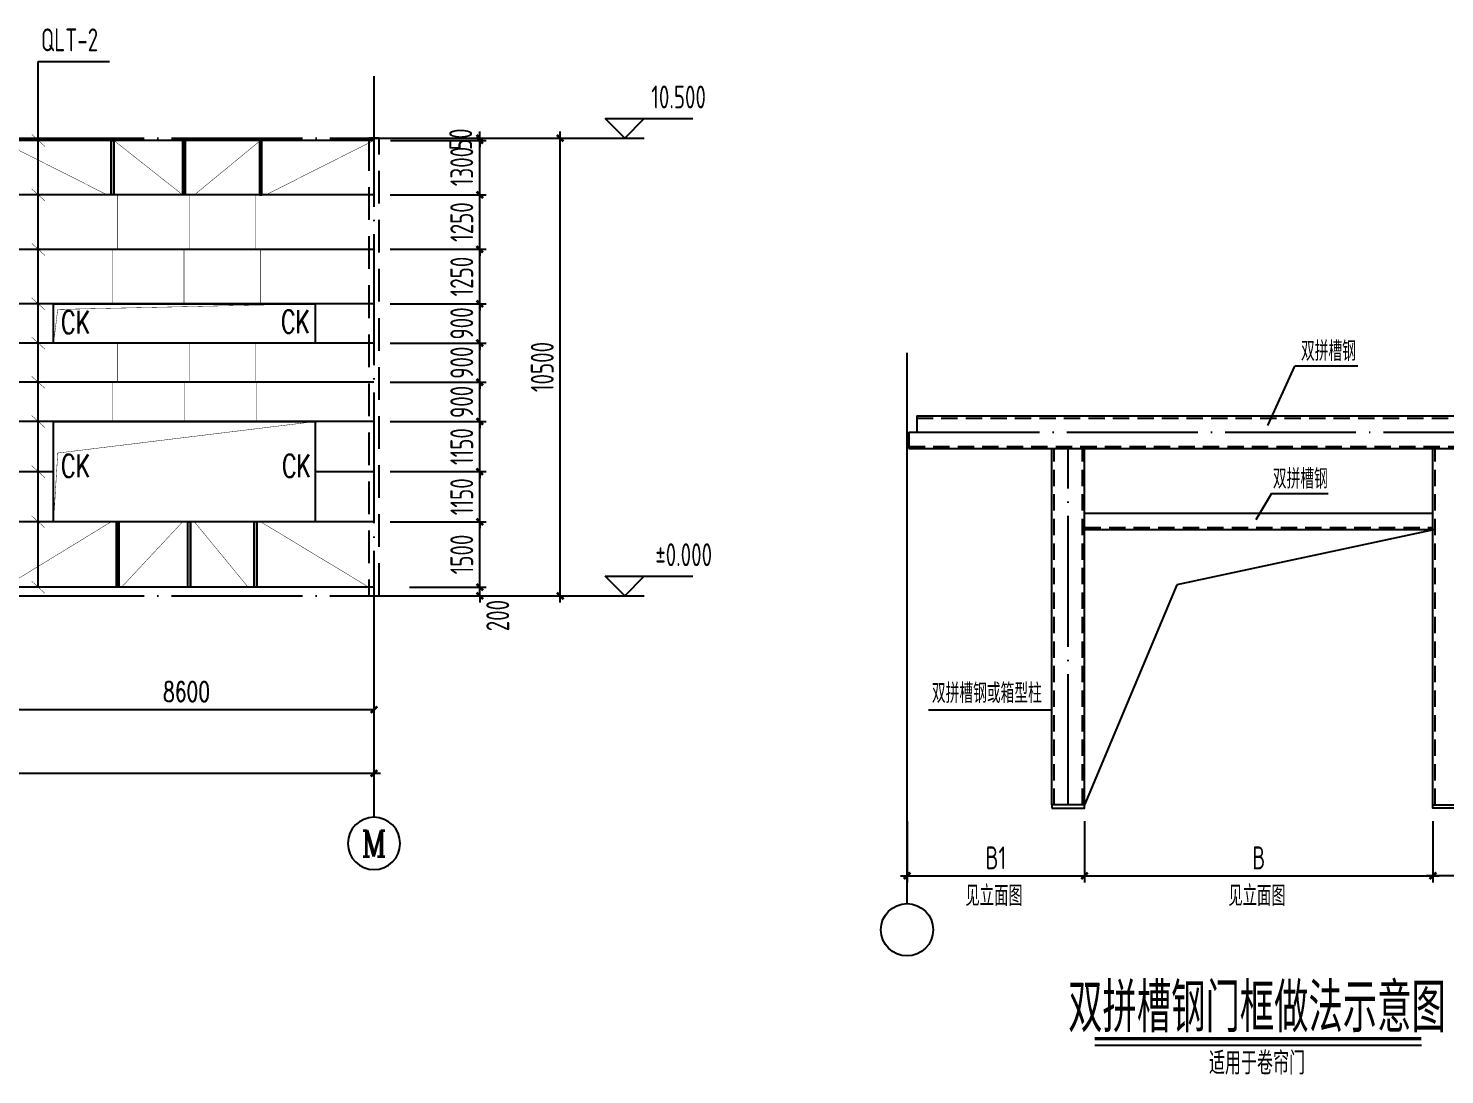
# Model space of a CAD drawing. Extents: x 899043 to 2598688, y -137197 to 211789.
# Drawn here: x 1908348 to 1940838, y 69800 to 93803 of the extents above; entities that cross this region are included whole.
import ezdxf
from ezdxf.enums import TextEntityAlignment as Align

# ---------------------------------------------------------------- set-up
doc = ezdxf.new("R2010")
doc.units = 0
doc.header["$LTSCALE"] = 1500
doc.header["$MEASUREMENT"] = 0
doc.linetypes.add('DASHED', pattern=[0.75, 0.5, -0.25])
doc.linetypes.add('DOTE', pattern=[2.42, 2, -0.2, 0.02, -0.2])
for name, color, linetype in [('ADIM', 8, 'Continuous'), ('AXIS', 3, 'Continuous'), ('AXIS_TEXT', 7, 'Continuous'), ('Boltx', 252, 'DASHED'), ('DIM', 3, 'Continuous'), ('DOTE', 1, 'Continuous'), ('NUM', 7, 'Continuous'), ('PUB_TEXT', 7, 'Continuous'), ('Steel', 4, 'Continuous'), ('STEEL_DASH', 9, 'DASHED'), ('TEXT', 7, 'Continuous'), ('THIN', 7, 'Continuous'), ('WINDOW', 4, 'Continuous')]:
    doc.layers.add(name, color=color, linetype=linetype)
doc.styles.add('_TCH_AXIS', font='COMPLEX', dxfattribs={"bigfont": 'GBCBIG'})
doc.styles.add('_TCH_DIM', font='SIMPLEX', dxfattribs={"bigfont": 'GBCBIG'})
doc.styles.add('_TCH_DIM_T3', font='SIMPLEX', dxfattribs={"width": 0.705882, "bigfont": 'GBCBIG'})
doc.styles.add('COMPLEX', font='COMPLEX')
doc.styles.add('TSSD_Axis', font='Complex.shx', dxfattribs={"width": 0.7, "bigfont": 'hztxt.shx'})
doc.styles.add('TSSD_Dimension', font='Tssdeng.shx', dxfattribs={"width": 0.7, "bigfont": 'hztxt.shx'})
doc.styles.add('TSSD_Label', font='Tssdeng.shx', dxfattribs={"width": 0.7, "bigfont": 'hztxt.shx'})
doc.styles.add('TSSD_Rein', font='Tssdeng.shx', dxfattribs={"width": 0.7, "bigfont": 'hztxt.shx'})
doc.dimstyles.new('_TCH_ARCH&&150', dxfattribs={"dimtxt": 446.25, "dimasz": 150, "dimexe": 375, "dimexo": 450, "dimgap": 189.375, "dimtad": 1, "dimdec": 0, "dimzin": 0, "dimdsep": 46, "dimtxsty": '_TCH_DIM_T3', "dimblk": 'ARCHTICK', "dimcen": 0.09, "dimclrt": 7, "dimazin": 2, "dimtfac": 1, "dimtdec": 0, "dimtix": 1, "dimtmove": 2, "dimatfit": 3, "dimfxl": 0, "dimtolj": 1, "dimtzin": 0, "dimarcsym": 0})
doc.dimstyles.new('TSSD_150_150', dxfattribs={"dimtxt": 525, "dimasz": 150, "dimexe": 150, "dimexo": 375, "dimgap": 150, "dimtad": 1, "dimdec": 0, "dimzin": 0, "dimdsep": 46, "dimtxsty": 'TSSD_Dimension', "dimblk": 'ARCHTICK', "dimblk1": 'ARCHTICK', "dimblk2": 'ARCHTICK', "dimcen": 0, "dimdle": 150, "dimclrt": 7, "dimadec": 0, "dimazin": 0, "dimtfac": 1, "dimtdec": 0, "dimtix": 1, "dimtmove": 2, "dimatfit": 3, "dimfxl": 0, "dimtolj": 1, "dimtzin": 0, "dimarcsym": 0})
doc.dimstyles.new('TSSD_20_150', dxfattribs={"dimtxt": 525, "dimasz": 150, "dimexe": 150, "dimexo": 375, "dimgap": 150, "dimtad": 1, "dimdec": 0, "dimlfac": 0.133333, "dimzin": 0, "dimdsep": 46, "dimtxsty": 'TSSD_Dimension', "dimblk": 'ARCHTICK', "dimblk1": 'ARCHTICK', "dimblk2": 'ARCHTICK', "dimcen": 0, "dimdle": 150, "dimclrt": 7, "dimadec": 0, "dimazin": 0, "dimtfac": 1, "dimtdec": 0, "dimtix": 1, "dimtmove": 2, "dimatfit": 3, "dimfxl": 0, "dimtolj": 1, "dimtzin": 0, "dimarcsym": 0})

# ---------------------------------------------------------------- blocks, each defined once
blk = doc.blocks.new('_ArchTick')
at = {"color": 0, "linetype": 'ByBlock', "const_width": 0.4}
blk.add_lwpolyline([(-0.5, -0.5), (0.5, 0.5)], dxfattribs=at)
blk = doc.blocks.new('*D393')
at = {"layer": 'AXIS', "color": 0, "lineweight": -2}
for p, q in [((1907677, 80262), (1907677, 77800)), ((1916277, 80262), (1916277, 77800)), ((1907677, 78175), (1916277, 78175))]:
    blk.add_line(p, q, dxfattribs=at)
at = {"layer": 'Defpoints', "color": 0}
for p in [(1907677, 80712), (1916277, 80712), (1916277, 78175)]:
    blk.add_point(p, dxfattribs=at)
at = {"layer": 'AXIS', "color": 0, "lineweight": -2, "xscale": 150, "yscale": 150, "zscale": 150, "rotation": 180}
blk.add_blockref('_ArchTick', (1907677, 78175), dxfattribs=at)
at = {"layer": 'AXIS', "color": 0, "lineweight": -2, "xscale": 150, "yscale": 150, "zscale": 150}
blk.add_blockref('_ArchTick', (1916277, 78175), dxfattribs=at)
at = {"layer": 'AXIS', "color": 7, "insert": (1911977, 78587), "char_height": 446.2, "attachment_point": 5, "style": '_TCH_DIM_T3'}
blk.add_mtext('\\A1;8600', dxfattribs=at)
blk = doc.blocks.new('_AXISO')
blk.add_circle((0, 0), 0.5)
at = {"layer": 'AXIS_TEXT', "style": 'COMPLEX', "width": 1.041667}
blk.add_attdef('A', text='', height=0.56, dxfattribs=at).set_placement((-0.25, -0.28), (0.25, -0.28), align=Align.FIT)
blk = doc.blocks.new('*D394')
at = {"layer": 'Defpoints', "color": 0}
for p in [(1839127, 79921), (1916277, 79921), (1839127, 76712)]:
    blk.add_point(p, dxfattribs=at)
at = {"layer": 'DIM', "color": 0, "lineweight": -2}
for p, q in [((1839127, 79546), (1839127, 76562)), ((1916277, 79546), (1916277, 76562)), ((1916427, 76712), (1838977, 76712))]:
    blk.add_line(p, q, dxfattribs=at)
at = {"layer": 'DIM', "color": 0, "lineweight": -2, "xscale": 150, "yscale": 150, "zscale": 150, "rotation": 180}
blk.add_blockref('_ArchTick', (1839127, 76712), dxfattribs=at)
at = {"layer": 'DIM', "color": 0, "lineweight": -2, "xscale": 150, "yscale": 150, "zscale": 150}
blk.add_blockref('_ArchTick', (1916277, 76712), dxfattribs=at)
at = {"layer": 'DIM', "color": 7, "insert": (1877702, 77125), "char_height": 525, "attachment_point": 5, "style": 'TSSD_Dimension'}
blk.add_mtext('\\A1;77150', dxfattribs=at)
blk = doc.blocks.new('*D408')
at = {"layer": 'Defpoints', "color": 0}
for p in [(1916927, 91283), (1920550, 91283), (1916927, 80783)]:
    blk.add_point(p, dxfattribs=at)
at = {"layer": 'DIM', "color": 0, "lineweight": -2}
for p, q in [((1920550, 80633), (1920550, 91433)), ((1917302, 91283), (1920700, 91283)), ((1917302, 80783), (1920700, 80783))]:
    blk.add_line(p, q, dxfattribs=at)
at = {"layer": 'DIM', "color": 0, "lineweight": -2, "xscale": 150, "yscale": 150, "zscale": 150}
for p, rotation in [((1920550, 91283), 90), ((1920550, 80783), 270)]:
    blk.add_blockref('_ArchTick', p, dxfattribs=dict(at, rotation=rotation))
at = {"layer": 'DIM', "color": 7, "insert": (1920137, 86033), "char_height": 525, "attachment_point": 5, "rotation": 90, "style": 'TSSD_Dimension'}
blk.add_mtext('\\A1;10500', dxfattribs=at)
blk = doc.blocks.new('*D409')
at = {"layer": 'Defpoints', "color": 0}
for p in [(1916716, 80983), (1918704, 80983), (1916716, 80783)]:
    blk.add_point(p, dxfattribs=at)
at = {"layer": 'DIM', "color": 0, "lineweight": -2}
for p, q in [((1917091, 80983), (1918854, 80983)), ((1918704, 80983), (1918704, 81133)), ((1918704, 80783), (1918704, 80983)), ((1917091, 80783), (1918854, 80783)), ((1918704, 80783), (1918704, 80633))]:
    blk.add_line(p, q, dxfattribs=at)
at = {"layer": 'DIM', "color": 0, "lineweight": -2, "xscale": 150, "yscale": 150, "zscale": 150}
for p, rotation in [((1918704, 80983), 270), ((1918704, 80783), 90)]:
    blk.add_blockref('_ArchTick', p, dxfattribs=dict(at, rotation=rotation))
at = {"layer": 'DIM', "color": 7, "insert": (1919116, 80331), "char_height": 525, "attachment_point": 5, "rotation": 90, "style": 'TSSD_Dimension'}
blk.add_mtext('\\A1;200', dxfattribs=at)
blk = doc.blocks.new('*D410')
at = {"layer": 'Defpoints', "color": 0}
for p in [(1916716, 82483), (1918704, 82483), (1916716, 80983)]:
    blk.add_point(p, dxfattribs=at)
at = {"layer": 'DIM', "color": 0, "lineweight": -2}
for p, q in [((1918704, 80833), (1918704, 82633)), ((1917091, 82483), (1918854, 82483)), ((1917091, 80983), (1918854, 80983))]:
    blk.add_line(p, q, dxfattribs=at)
at = {"layer": 'DIM', "color": 0, "lineweight": -2, "xscale": 150, "yscale": 150, "zscale": 150}
for p, rotation in [((1918704, 82483), 90), ((1918704, 80983), 270)]:
    blk.add_blockref('_ArchTick', p, dxfattribs=dict(at, rotation=rotation))
at = {"layer": 'DIM', "color": 7, "insert": (1918291, 81733), "char_height": 525, "attachment_point": 5, "rotation": 90, "style": 'TSSD_Dimension'}
blk.add_mtext('\\A1;1500', dxfattribs=at)
blk = doc.blocks.new('*D411')
at = {"layer": 'Defpoints', "color": 0}
for p in [(1916277, 83633), (1918704, 83633), (1916277, 82483)]:
    blk.add_point(p, dxfattribs=at)
at = {"layer": 'DIM', "color": 0, "lineweight": -2}
for p, q in [((1916652, 83633), (1918854, 83633)), ((1918704, 83633), (1918704, 83783)), ((1918704, 82483), (1918704, 83633)), ((1916652, 82483), (1918854, 82483)), ((1918704, 82483), (1918704, 82333))]:
    blk.add_line(p, q, dxfattribs=at)
at = {"layer": 'DIM', "color": 0, "lineweight": -2, "xscale": 150, "yscale": 150, "zscale": 150}
for p, rotation in [((1918704, 83633), 270), ((1918704, 82483), 90)]:
    blk.add_blockref('_ArchTick', p, dxfattribs=dict(at, rotation=rotation))
at = {"layer": 'DIM', "color": 7, "insert": (1918291, 83058), "char_height": 525, "attachment_point": 5, "rotation": 90, "style": 'TSSD_Dimension'}
blk.add_mtext('\\A1;1150', dxfattribs=at)
blk = doc.blocks.new('*D412')
at = {"layer": 'Defpoints', "color": 0}
for p in [(1916277, 85683), (1918704, 85683), (1916277, 84783)]:
    blk.add_point(p, dxfattribs=at)
at = {"layer": 'DIM', "color": 0, "lineweight": -2}
for p, q in [((1918704, 85683), (1918704, 85833)), ((1916652, 85683), (1918854, 85683)), ((1918704, 84783), (1918704, 85683)), ((1916652, 84783), (1918854, 84783)), ((1918704, 84783), (1918704, 84633))]:
    blk.add_line(p, q, dxfattribs=at)
at = {"layer": 'DIM', "color": 0, "lineweight": -2, "xscale": 150, "yscale": 150, "zscale": 150}
for p, rotation in [((1918704, 85683), 270), ((1918704, 84783), 90)]:
    blk.add_blockref('_ArchTick', p, dxfattribs=dict(at, rotation=rotation))
at = {"layer": 'DIM', "color": 7, "insert": (1918291, 85233), "char_height": 525, "attachment_point": 5, "rotation": 90, "style": 'TSSD_Dimension'}
blk.add_mtext('\\A1;900', dxfattribs=at)
blk = doc.blocks.new('*D413')
at = {"layer": 'Defpoints', "color": 0}
for p in [(1916277, 87483), (1918704, 87483), (1916277, 86583)]:
    blk.add_point(p, dxfattribs=at)
at = {"layer": 'DIM', "color": 0, "lineweight": -2}
for p, q in [((1916652, 87483), (1918854, 87483)), ((1918704, 87483), (1918704, 87633)), ((1918704, 86583), (1918704, 87483)), ((1916652, 86583), (1918854, 86583)), ((1918704, 86583), (1918704, 86433))]:
    blk.add_line(p, q, dxfattribs=at)
at = {"layer": 'DIM', "color": 0, "lineweight": -2, "xscale": 150, "yscale": 150, "zscale": 150}
for p, rotation in [((1918704, 87483), 270), ((1918704, 86583), 90)]:
    blk.add_blockref('_ArchTick', p, dxfattribs=dict(at, rotation=rotation))
at = {"layer": 'DIM', "color": 7, "insert": (1918291, 87033), "char_height": 525, "attachment_point": 5, "rotation": 90, "style": 'TSSD_Dimension'}
blk.add_mtext('\\A1;900', dxfattribs=at)
blk = doc.blocks.new('*D414')
at = {"layer": 'Defpoints', "color": 0}
for p in [(1916277, 88733), (1918704, 88733), (1916277, 87483)]:
    blk.add_point(p, dxfattribs=at)
at = {"layer": 'DIM', "color": 0, "lineweight": -2}
for p, q in [((1916652, 88733), (1918854, 88733)), ((1918704, 88733), (1918704, 88883)), ((1918704, 87483), (1918704, 88733)), ((1916652, 87483), (1918854, 87483)), ((1918704, 87483), (1918704, 87333))]:
    blk.add_line(p, q, dxfattribs=at)
at = {"layer": 'DIM', "color": 0, "lineweight": -2, "xscale": 150, "yscale": 150, "zscale": 150}
for p, rotation in [((1918704, 88733), 270), ((1918704, 87483), 90)]:
    blk.add_blockref('_ArchTick', p, dxfattribs=dict(at, rotation=rotation))
at = {"layer": 'DIM', "color": 7, "insert": (1918291, 88108), "char_height": 525, "attachment_point": 5, "rotation": 90, "style": 'TSSD_Dimension'}
blk.add_mtext('\\A1;1250', dxfattribs=at)
blk = doc.blocks.new('*D415')
at = {"layer": 'Defpoints', "color": 0}
for p in [(1916277, 91283), (1918704, 91283), (1916277, 89983)]:
    blk.add_point(p, dxfattribs=at)
at = {"layer": 'DIM', "color": 0, "lineweight": -2}
for p, q in [((1918704, 89833), (1918704, 91433)), ((1916652, 91283), (1918854, 91283)), ((1916652, 89983), (1918854, 89983))]:
    blk.add_line(p, q, dxfattribs=at)
at = {"layer": 'DIM', "color": 0, "lineweight": -2, "xscale": 150, "yscale": 150, "zscale": 150}
for p, rotation in [((1918704, 91283), 90), ((1918704, 89983), 270)]:
    blk.add_blockref('_ArchTick', p, dxfattribs=dict(at, rotation=rotation))
at = {"layer": 'DIM', "color": 7, "insert": (1918291, 90633), "char_height": 525, "attachment_point": 5, "rotation": 90, "style": 'TSSD_Dimension'}
blk.add_mtext('\\A1;1300', dxfattribs=at)
blk = doc.blocks.new('*D416')
at = {"layer": 'Defpoints', "color": 0}
for p in [(1916277, 89983), (1918704, 89983), (1916277, 88733)]:
    blk.add_point(p, dxfattribs=at)
at = {"layer": 'DIM', "color": 0, "lineweight": -2}
for p, q in [((1918704, 89983), (1918704, 90133)), ((1916652, 89983), (1918854, 89983)), ((1918704, 88733), (1918704, 89983)), ((1916652, 88733), (1918854, 88733)), ((1918704, 88733), (1918704, 88583))]:
    blk.add_line(p, q, dxfattribs=at)
at = {"layer": 'DIM', "color": 0, "lineweight": -2, "xscale": 150, "yscale": 150, "zscale": 150}
for p, rotation in [((1918704, 89983), 270), ((1918704, 88733), 90)]:
    blk.add_blockref('_ArchTick', p, dxfattribs=dict(at, rotation=rotation))
at = {"layer": 'DIM', "color": 7, "insert": (1918291, 89358), "char_height": 525, "attachment_point": 5, "rotation": 90, "style": 'TSSD_Dimension'}
blk.add_mtext('\\A1;1250', dxfattribs=at)
blk = doc.blocks.new('*D417')
at = {"layer": 'Defpoints', "color": 0}
for p in [(1916277, 86583), (1918704, 86583), (1916277, 85683)]:
    blk.add_point(p, dxfattribs=at)
at = {"layer": 'DIM', "color": 0, "lineweight": -2}
for p, q in [((1916652, 86583), (1918854, 86583)), ((1918704, 86583), (1918704, 86733)), ((1918704, 85683), (1918704, 86583)), ((1916652, 85683), (1918854, 85683)), ((1918704, 85683), (1918704, 85533))]:
    blk.add_line(p, q, dxfattribs=at)
at = {"layer": 'DIM', "color": 0, "lineweight": -2, "xscale": 150, "yscale": 150, "zscale": 150}
for p, rotation in [((1918704, 86583), 270), ((1918704, 85683), 90)]:
    blk.add_blockref('_ArchTick', p, dxfattribs=dict(at, rotation=rotation))
at = {"layer": 'DIM', "color": 7, "insert": (1918291, 86133), "char_height": 525, "attachment_point": 5, "rotation": 90, "style": 'TSSD_Dimension'}
blk.add_mtext('\\A1;900', dxfattribs=at)
blk = doc.blocks.new('*D418')
at = {"layer": 'Defpoints', "color": 0}
for p in [(1916277, 84783), (1918704, 84783), (1916277, 83633)]:
    blk.add_point(p, dxfattribs=at)
at = {"layer": 'DIM', "color": 0, "lineweight": -2}
for p, q in [((1918704, 84783), (1918704, 84933)), ((1916652, 84783), (1918854, 84783)), ((1918704, 83633), (1918704, 84783)), ((1916652, 83633), (1918854, 83633)), ((1918704, 83633), (1918704, 83483))]:
    blk.add_line(p, q, dxfattribs=at)
at = {"layer": 'DIM', "color": 0, "lineweight": -2, "xscale": 150, "yscale": 150, "zscale": 150}
for p, rotation in [((1918704, 84783), 270), ((1918704, 83633), 90)]:
    blk.add_blockref('_ArchTick', p, dxfattribs=dict(at, rotation=rotation))
at = {"layer": 'DIM', "color": 7, "insert": (1918291, 84208), "char_height": 525, "attachment_point": 5, "rotation": 90, "style": 'TSSD_Dimension'}
blk.add_mtext('\\A1;1150', dxfattribs=at)
blk = doc.blocks.new('*D419')
at = {"layer": 'Defpoints', "color": 0}
for p in [(1916716, 82483), (1918704, 82483), (1916716, 80983)]:
    blk.add_point(p, dxfattribs=at)
at = {"layer": 'DIM', "color": 0, "lineweight": -2}
for p, q in [((1918704, 80833), (1918704, 82633)), ((1917091, 82483), (1918854, 82483)), ((1917091, 80983), (1918854, 80983))]:
    blk.add_line(p, q, dxfattribs=at)
at = {"layer": 'DIM', "color": 0, "lineweight": -2, "xscale": 150, "yscale": 150, "zscale": 150}
for p, rotation in [((1918704, 82483), 90), ((1918704, 80983), 270)]:
    blk.add_blockref('_ArchTick', p, dxfattribs=dict(at, rotation=rotation))
at = {"layer": 'DIM', "color": 7, "insert": (1918291, 81733), "char_height": 525, "attachment_point": 5, "rotation": 90, "style": 'TSSD_Dimension'}
blk.add_mtext('\\A1;1500', dxfattribs=at)
blk = doc.blocks.new('*D420')
at = {"layer": 'Defpoints', "color": 0}
for p in [(1916278, 91283), (1916278, 91233), (1918704, 91283)]:
    blk.add_point(p, dxfattribs=at)
at = {"layer": 'DIM', "color": 0, "lineweight": -2}
for p, q in [((1918704, 91283), (1918704, 91433)), ((1916653, 91283), (1918854, 91283)), ((1916653, 91233), (1918854, 91233)), ((1918704, 91233), (1918704, 91283)), ((1918704, 91233), (1918704, 91083))]:
    blk.add_line(p, q, dxfattribs=at)
at = {"layer": 'DIM', "color": 0, "lineweight": -2, "xscale": 150, "yscale": 150, "zscale": 150}
for p, rotation in [((1918704, 91283), 270), ((1918704, 91233), 90)]:
    blk.add_blockref('_ArchTick', p, dxfattribs=dict(at, rotation=rotation))
at = {"layer": 'DIM', "color": 7, "insert": (1918266, 91258), "char_height": 525, "attachment_point": 5, "rotation": 90, "style": 'TSSD_Dimension'}
blk.add_mtext('\\A1;50', dxfattribs=at)
blk = doc.blocks.new('ts_axno')
at = {"color": 0, "linetype": 'ByBlock', "lineweight": -2}
blk.add_circle((0, 0), 0.5, dxfattribs=at)
at = {"color": 0, "linetype": 'ByBlock', "lineweight": -2, "style": 'TSSD_Axis', "width": 0.7}
blk.add_attdef('A', text='', height=0.6, dxfattribs=at).set_placement((0, 0), align=Align.MIDDLE_CENTER)
blk = doc.blocks.new('*D775')
at = {"layer": 'Defpoints', "color": 0}
for p in [(1928505, 75988), (1932578, 75988), (1932578, 74362)]:
    blk.add_point(p, dxfattribs=at)
at = {"layer": 'DIM', "color": 0, "lineweight": -2}
for p, q in [((1928505, 75613), (1928505, 74212)), ((1932578, 75613), (1932578, 74212)), ((1928355, 74362), (1932728, 74362))]:
    blk.add_line(p, q, dxfattribs=at)
at = {"layer": 'DIM', "color": 0, "lineweight": -2, "xscale": 150, "yscale": 150, "zscale": 150, "rotation": 180}
blk.add_blockref('_ArchTick', (1928505, 74362), dxfattribs=at)
at = {"layer": 'DIM', "color": 0, "lineweight": -2, "xscale": 150, "yscale": 150, "zscale": 150}
blk.add_blockref('_ArchTick', (1932578, 74362), dxfattribs=at)
at = {"layer": 'DIM', "color": 7, "insert": (1930542, 74774), "char_height": 525, "attachment_point": 5, "style": 'TSSD_Dimension'}
blk.add_mtext('\\A1;B1', dxfattribs=at)
blk = doc.blocks.new('*D776')
at = {"layer": 'Defpoints', "color": 0}
for p in [(1932578, 75988), (1940570, 75988), (1940570, 74362)]:
    blk.add_point(p, dxfattribs=at)
at = {"layer": 'DIM', "color": 0, "lineweight": -2}
for p, q in [((1932578, 75613), (1932578, 74212)), ((1940570, 75613), (1940570, 74212)), ((1932428, 74362), (1940720, 74362))]:
    blk.add_line(p, q, dxfattribs=at)
at = {"layer": 'DIM', "color": 0, "lineweight": -2, "xscale": 150, "yscale": 150, "zscale": 150, "rotation": 180}
blk.add_blockref('_ArchTick', (1932578, 74362), dxfattribs=at)
at = {"layer": 'DIM', "color": 0, "lineweight": -2, "xscale": 150, "yscale": 150, "zscale": 150}
blk.add_blockref('_ArchTick', (1940570, 74362), dxfattribs=at)
at = {"layer": 'DIM', "color": 7, "insert": (1936574, 74774), "char_height": 525, "attachment_point": 5, "style": 'TSSD_Dimension'}
blk.add_mtext('\\A1;B', dxfattribs=at)
blk = doc.blocks.new('*D777')
at = {"layer": 'Defpoints', "color": 0}
for p in [(1940570, 75988), (1944364, 75988), (1940570, 74362)]:
    blk.add_point(p, dxfattribs=at)
at = {"layer": 'DIM', "color": 0, "lineweight": -2}
for p, q in [((1940570, 75613), (1940570, 74212)), ((1944364, 75613), (1944364, 74212)), ((1944514, 74362), (1940420, 74362))]:
    blk.add_line(p, q, dxfattribs=at)
at = {"layer": 'DIM', "color": 0, "lineweight": -2, "xscale": 150, "yscale": 150, "zscale": 150, "rotation": 180}
blk.add_blockref('_ArchTick', (1940570, 74362), dxfattribs=at)
at = {"layer": 'DIM', "color": 0, "lineweight": -2, "xscale": 150, "yscale": 150, "zscale": 150}
blk.add_blockref('_ArchTick', (1944364, 74362), dxfattribs=at)
at = {"layer": 'DIM', "color": 7, "insert": (1942467, 74774), "char_height": 525, "attachment_point": 5, "style": 'TSSD_Dimension'}
blk.add_mtext('\\A1;B2', dxfattribs=at)

msp = doc.modelspace()

# ---------------------------------------------------------------- linework, layer by layer
at = {"color": 2, "linetype": 'ByBlock'}
for p, q in [((1908576.2, 80982.6), (1908576.2, 93043.3)), ((1908576.2, 93043.3), (1910211.8, 93043.3)), ((1916277.5, 91232.6), (1839127.4, 91232.6)), ((1916277.5, 89982.6), (1839127.8, 89982.6)), ((1916277.5, 88732.6), (1839128.2, 88732.6)), ((1916277.5, 87482.6), (1839128.5, 87482.6)), ((1916277.5, 86582.6), (1839128.8, 86582.6)), ((1916277.5, 85682.6), (1839129, 85682.6)), ((1916277.5, 84782.6), (1839129.3, 84782.6)), ((1908927.5, 83632.6), (1905877.5, 83632.6)), ((1916277.5, 83632.6), (1914927.5, 83632.6)), ((1916277.5, 82482.6), (1905877.5, 82482.6)), ((1916277.5, 80982.6), (1905877.5, 80982.6))]:
    msp.add_line(p, q, dxfattribs=at)
at = {"color": 2, "linetype": 'ByBlock', "const_width": 10}
for points in [[(1908728.8, 91093.2), (1908423.6, 91372)], [(1907677.5, 91232.6), (1910157.5, 89982.6)], [(1910277.5, 89982.6), (1910277.5, 91232.6)], [(1910307.5, 91232.6), (1911888.5, 89982.6)], [(1911918.5, 89982.6), (1911918.5, 91232.6)], [(1913677.5, 91232.6), (1912157.1, 89982.6)], [(1913677.5, 89982.6), (1913677.5, 91232.6)], [(1916277.5, 91232.6), (1913797.5, 89982.6)], [(1908728.8, 89843.2), (1908423.6, 90122)], [(1910397.5, 88732.6), (1910397.5, 89982.6)], [(1912038.5, 88732.6), (1912038.5, 89982.6)], [(1913557.5, 88732.6), (1913557.5, 89982.6)], [(1908728.8, 88593.2), (1908423.6, 88872)], [(1910277.5, 87482.6), (1910277.5, 88732.6)], [(1911918.5, 87482.6), (1911918.5, 88732.6)], [(1913677.5, 87482.6), (1913677.5, 88732.6)], [(1908728.8, 87343.2), (1908423.6, 87622)], [(1908728.8, 86443.2), (1908423.6, 86722)], [(1910397.5, 85682.6), (1910397.5, 86582.6)], [(1912038.5, 85682.6), (1912038.5, 86582.6)], [(1913557.5, 85682.6), (1913557.5, 86582.6)], [(1908728.8, 85543.2), (1908423.6, 85822)], [(1910281.5, 84782.6), (1910281.5, 85682.6)], [(1911928.5, 84782.6), (1911928.5, 85682.6)], [(1913580.5, 84782.6), (1913580.5, 85682.6)], [(1908728.8, 84643.2), (1908423.6, 84922)], [(1908728.8, 83493.2), (1908423.6, 83772)], [(1908728.8, 82343.2), (1908423.6, 82622)], [(1907795, 80982.6), (1910247.5, 82482.6)], [(1910397.5, 80982.6), (1910397.5, 82482.6)], [(1910485.9, 80982.6), (1911888.5, 82482.6)], [(1912038.5, 80982.6), (1912038.5, 82482.6)], [(1913389.8, 80982.6), (1912157.1, 82482.6)], [(1913557.5, 80982.6), (1913557.5, 82482.6)], [(1916160, 80982.6), (1913676.1, 82482.6)], [(1908728.8, 80843.2), (1908423.6, 81122)]]:
    msp.add_lwpolyline(points, dxfattribs=at)
at = {"color": 2, "linetype": 'ByBlock'}
for points in [[(1910247.5, 89982.6), (1910247.5, 91232.6), (1910307.5, 91232.6), (1910307.5, 89982.6)], [(1911888.5, 89982.6), (1911888.5, 91232.6), (1911948.5, 91232.6), (1911948.5, 89982.6)], [(1913707.5, 89982.6), (1913707.5, 91232.6), (1913647.5, 91232.6), (1913647.5, 89982.6)], [(1910367.5, 80982.6), (1910367.5, 82482.6), (1910427.5, 82482.6), (1910427.5, 80982.6)], [(1912008.5, 80982.6), (1912008.5, 82482.6), (1912068.5, 82482.6), (1912068.5, 80982.6)], [(1913527.5, 80982.6), (1913527.5, 82482.6), (1913587.5, 82482.6), (1913587.5, 80982.6)]]:
    msp.add_lwpolyline(points, close=True, dxfattribs=at)
at = {"linetype": 'ByBlock', "const_width": 10}
for points in [[(1908927.5, 86582.6), (1909022.3, 87354.3), (1914927.5, 87482.6)], [(1908927.5, 82482.6), (1909022.3, 84059.8), (1914927.5, 84782.6)]]:
    msp.add_lwpolyline(points, dxfattribs=at)
at = {"layer": 'AXIS', "color": 253, "linetype": 'DOTE'}
for p, q in [((1916277.5, 92707.9), (1916277.5, 79241.8)), ((1916277.5, 92707.9), (1916277.5, 79920.8)), ((1835405, 91282.6), (1921151.4, 91282.6)), ((1835405, 80782.6), (1921151.4, 80782.6))]:
    msp.add_line(p, q, dxfattribs=at)
at = {"layer": 'AXIS'}
for p, q in [((1928505.2, 73723.3), (1928505.2, 86362.1)), ((1916277.5, 79241.8), (1916277.5, 75704.3))]:
    msp.add_line(p, q, dxfattribs=at)
at = {"layer": 'Boltx', "color": 4}
msp.add_lwpolyline([(1916160, 91282.6), (1916160, 80782.6), (1916395, 80782.6), (1916395, 91282.6)], close=True, dxfattribs=at)
at = {"layer": 'DOTE', "color": 251, "linetype": 'DOTE'}
for p, q in [((1928542.7, 84537.5), (1944326.6, 84537.5)), ((1932203.1, 75988.2), (1932203.1, 84162.5))]:
    msp.add_line(p, q, dxfattribs=at)
at = {"layer": 'NUM', "const_width": 75}
msp.add_lwpolyline([(1932810.2, 70623.9), (1940305.5, 70623.9)], dxfattribs=at)
at = {"layer": 'NUM'}
msp.add_lwpolyline([(1932810.2, 70473.9), (1940305.5, 70473.9)], dxfattribs=at)
at = {"layer": 'Steel'}
for p, q in [((1928728.7, 84912.5), (1944217.9, 84912.5)), ((1928728.7, 84912.5), (1928728.7, 84537.5)), ((1928542.7, 84537.5), (1928542.7, 84162.5)), ((1928542.7, 84162.5), (1944326.6, 84162.5)), ((1931828.1, 75988.2), (1931828.1, 84162.5)), ((1932578.1, 75988.2), (1932578.1, 84162.5)), ((1940570.4, 75988.2), (1940570.4, 84162.5)), ((1932578.1, 82678.2), (1940570.4, 82678.2)), ((1932578.1, 82303.2), (1940570.4, 82303.2))]:
    msp.add_line(p, q, dxfattribs=at)
for points in [[(1931828.1, 75913.2), (1932578.1, 75913.2), (1932578.1, 75988.2), (1931828.1, 75988.2)], [(1941320.4, 75913.2), (1940570.4, 75913.2), (1940570.4, 75988.2), (1941320.4, 75988.2)]]:
    msp.add_lwpolyline(points, close=True, dxfattribs=at)
at = {"layer": 'STEEL_DASH', "ltscale": 0.5}
for p, q in [((1928728.7, 84863.8), (1944217.9, 84863.8)), ((1928542.7, 84211.3), (1944326.6, 84211.3)), ((1931876.9, 75988.2), (1931876.9, 84162.5)), ((1932529.4, 75988.2), (1932529.4, 84162.5)), ((1940619.1, 75988.2), (1940619.1, 84162.5)), ((1932578.1, 82351.9), (1940570.4, 82351.9))]:
    msp.add_line(p, q, dxfattribs=at)
at = {"layer": 'THIN'}
for p, q in [((1922028.3, 91282.6), (1921578.3, 91732.6)), ((1921578.3, 91732.6), (1922478.3, 91732.6)), ((1922028.3, 91282.6), (1922478.3, 91732.6)), ((1922478.3, 91732.6), (1923588.9, 91732.6)), ((1921151.4, 91282.6), (1922478.3, 91282.6)), ((1936784.1, 84691.2), (1937403.8, 86049.8)), ((1938849.4, 86049.8), (1937403.8, 86049.8)), ((1936865.2, 83128.2), (1936502.9, 82526.3)), ((1936865.2, 83128.2), (1938166.4, 83128.2)), ((1940619.1, 82303.2), (1934694.2, 81036.8)), ((1922028.3, 80782.6), (1921578.3, 81232.6)), ((1921578.3, 81232.6), (1922478.3, 81232.6)), ((1922028.3, 80782.6), (1922478.3, 81232.6)), ((1922478.3, 81232.6), (1923588.9, 81232.6)), ((1934694.2, 81036.8), (1932578.1, 75988.2)), ((1921151.4, 80782.6), (1922478.3, 80782.6)), ((1929001.2, 78169.9), (1931828.1, 78169.9))]:
    msp.add_line(p, q, dxfattribs=at)
at = {"layer": 'WINDOW'}
for points in [[(1914927.5, 86582.6), (1908927.5, 86582.6), (1908927.5, 87482.6), (1914927.5, 87482.6)], [(1914927.5, 82482.6), (1908927.5, 82482.6), (1908927.5, 84782.6), (1914927.5, 84782.6)]]:
    msp.add_lwpolyline(points, close=True, dxfattribs=at)

# ---------------------------------------------------------------- block references
at = {"layer": 'ADIM', "xscale": 1200, "yscale": 1200, "zscale": 1200}
msp.add_blockref('ts_axno', (1928505.2, 73123.3), dxfattribs=at)
at = {"layer": 'AXIS'}
ref = msp.add_blockref('_AXISO', (1916277.5, 75104.3), dxfattribs=dict(at, xscale=-1200, yscale=1200, zscale=1200))
ref.add_attrib('A', 'M', dxfattribs={"layer": 'AXIS_TEXT', "height": 594, "style": '_TCH_AXIS'}).set_placement((1915980.5, 74807.3), (1916574.5, 74807.3), align=Align.FIT)

# ---------------------------------------------------------------- texts
at = {"layer": 'NUM', "style": 'TSSD_Dimension', "width": 0.7}
msp.add_text('双拼槽钢门框做法示意图', height=1125, dxfattribs=at).set_placement((1936533, 70773.9), align=Align.CENTER)
at = {"layer": 'PUB_TEXT', "style": '_TCH_DIM', "width": 0.705882}
for p in [(1909100.2, 86798.7), (1914143.6, 86811.7), (1909100.2, 83504.2), (1914166.2, 83504.2)]:
    msp.add_text('CK', height=525, dxfattribs=at).set_placement(p)
at = {"layer": 'TEXT', "ltscale": 99, "style": 'TSSD_Rein', "width": 0.7}
for s, p in [('双拼槽钢', (1937542.6, 86173.7)), ('双拼槽钢', (1936897.5, 83243.6)), ('双拼槽钢或箱型柱', (1929075.8, 78326.2))]:
    msp.add_text(s, height=450, dxfattribs=at).set_placement(p)
for p in [(1930500.4, 73669.3), (1936533, 73669.3)]:
    msp.add_text('见立面图', height=468.75, dxfattribs=at).set_placement(p, align=Align.CENTER)
at = {"layer": 'THIN', "style": 'TSSD_Label', "width": 0.7}
msp.add_text('QLT-2', height=525, dxfattribs=at).set_placement((1909949.3, 93118.3), align=Align.BOTTOM_RIGHT)
for s, p in [('10.500', (1923891.7, 91807.6)), ('%%p0.000', (1924033.1, 81307.6))]:
    msp.add_text(s, height=525, rotation=360, dxfattribs=at).set_placement(p, align=Align.BOTTOM_RIGHT)
msp.add_text('适用于卷帘门', height=525, dxfattribs=at).set_placement((1936533, 69803.6), align=Align.CENTER)

# ---------------------------------------------------------------- dimensions: what is measured, and where the dimension line sits
at = {"layer": 'AXIS'}
dim = msp.add_aligned_dim(p1=(1907677.5, 80712.4), p2=(1916277.5, 80712.4), distance=-2537.5, dimstyle='_TCH_ARCH&&150', dxfattribs=at)
dim.commit()
dim.dimension.update_dxf_attribs({"geometry": '*D393', "text_midpoint": (1911977.5, 78587.4)})
at = {"layer": 'DIM'}
for base, p1, p2, picture, middle in [((1918703.5, 91282.6), (1916277.6, 91232.6), (1916277.6, 91282.6), '*D420', (1918266, 91257.6)), ((1918703.5, 80982.6), (1916716.2, 80782.6), (1916716.2, 80982.6), '*D409', (1919116, 80330.9))]:
    dim = msp.add_linear_dim(base=base, p1=p1, p2=p2, angle=90, dimstyle='TSSD_150_150', dxfattribs=at)
    dim.commit()
    dim.dimension.update_dxf_attribs({"geometry": picture, "text_midpoint": middle, "dimtype": 160})
for base, p1, p2, angle, picture, middle in [((1918703.5, 91282.6), (1916277.2, 89982.6), (1916277.5, 91282.6), 90, '*D415', (1918291, 90632.6)), ((1920549.5, 91282.6), (1916927.2, 80782.6), (1916927.2, 91282.6), 90, '*D408', (1920137, 86032.6)), ((1918703.5, 89982.6), (1916277.5, 88732.6), (1916277.5, 89982.6), 90, '*D416', (1918291, 89357.6)), ((1918703.5, 88732.6), (1916277.5, 87482.6), (1916277.5, 88732.6), 90, '*D414', (1918291, 88107.6)), ((1918703.5, 87482.6), (1916277.5, 86582.6), (1916277.5, 87482.6), 90, '*D413', (1918291, 87032.6)), ((1918703.5, 86582.6), (1916277.5, 85682.6), (1916277.5, 86582.6), 90, '*D417', (1918291, 86132.6)), ((1918703.5, 85682.6), (1916277.5, 84782.6), (1916277.5, 85682.6), 90, '*D412', (1918291, 85232.6)), ((1918703.5, 84782.6), (1916277.5, 83632.6), (1916277.5, 84782.6), 90, '*D418', (1918291, 84207.6)), ((1918703.5, 83632.6), (1916277.5, 82482.6), (1916277.5, 83632.6), 90, '*D411', (1918291, 83057.6)), ((1918703.5, 82482.6), (1916716.2, 80982.6), (1916716.2, 82482.6), 90, '*D410', (1918291, 81732.6)), ((1918703.5, 82482.6), (1916716.2, 80982.6), (1916716.2, 82482.6), 90, '*D419', (1918291, 81732.6)), ((1839127.5, 76712.2), (1916277.5, 79920.8), (1839127.5, 79920.8), 180, '*D394', (1877702.5, 77124.7))]:
    dim = msp.add_linear_dim(base=base, p1=p1, p2=p2, angle=angle, dimstyle='TSSD_150_150', dxfattribs=at)
    dim.commit()
    dim.dimension.update_dxf_attribs({"geometry": picture, "text_midpoint": middle})
for base, p1, p2, text, picture, middle in [((1932578.1, 74361.6), (1928505.2, 75988.2), (1932578.1, 75988.2), 'B1', '*D775', (1930541.7, 74774.1)), ((1940570.4, 74361.6), (1932578.1, 75988.2), (1940570.4, 75988.2), 'B', '*D776', (1936574.3, 74774.1))]:
    dim = msp.add_linear_dim(base=base, p1=p1, p2=p2, text=text, dimstyle='TSSD_20_150', dxfattribs=at)
    dim.commit()
    dim.dimension.update_dxf_attribs({"geometry": picture, "text_midpoint": middle})
dim = msp.add_linear_dim(base=(1940570.4, 74361.6), p1=(1944364.1, 75988.2), p2=(1940570.4, 75988.2), angle=180, text='B2', dimstyle='TSSD_20_150', dxfattribs=at)
dim.commit()
dim.dimension.update_dxf_attribs({"geometry": '*D777', "text_midpoint": (1942467.3, 74774.1)})

doc.saveas('drawing.dxf')
